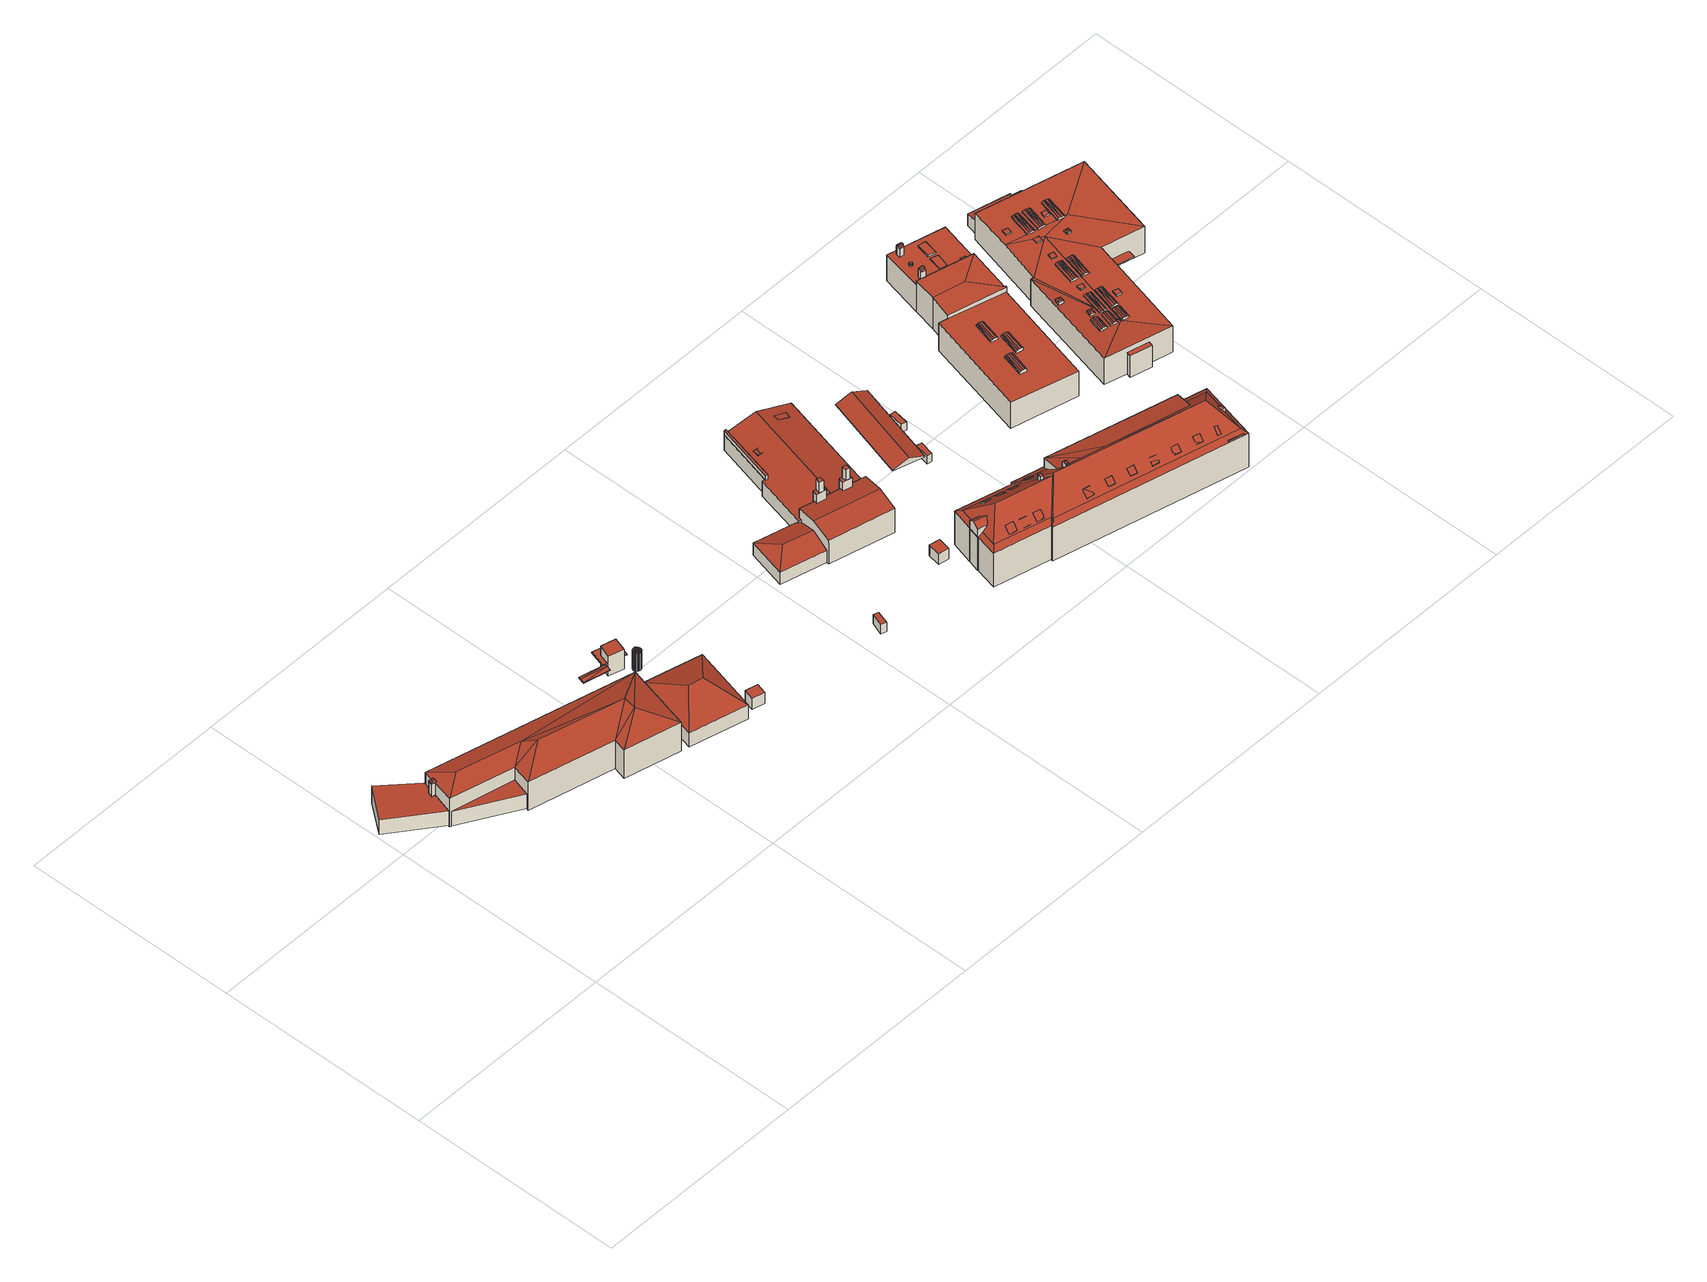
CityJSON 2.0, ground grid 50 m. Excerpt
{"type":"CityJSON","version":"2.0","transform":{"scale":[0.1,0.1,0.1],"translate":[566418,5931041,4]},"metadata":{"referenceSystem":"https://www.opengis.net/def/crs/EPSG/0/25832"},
"CityObjects":{
"building1":{"type":"Building","attributes":{"Grundfläche 2D":"93.808569","Grundhöhe NN":"5.459"},"geometry":[{"type":"Solid","lod":"3","boundaries":[[[[0,1,2,3,4,5,6,7]],[[8,9,10,11]],[[2,1,12,13]],[[3,2,13,14]],[[4,3,14,15]],[[5,4,15,16]],[[6,5,16,17]],[[10,18,19,7,6,17,20,11]],[[0,7,19,21]],[[1,0,21,12]],[[8,11,20,22]],[[9,8,22,23]],[[10,9,23,18]],[[12,21,19,18,23,22,20,17,16,15,14,13]]]],"semantics":{"surfaces":[{"type":"RoofSurface"},{"type":"WallSurface"},{"type":"GroundSurface"}],"values":[[0,0,1,1,1,1,1,1,1,1,1,1,1,2]]}}]},
"building2":{"type":"Building","attributes":{"Grundfläche 2D":"627.228158","Grundhöhe NN":"5.419"},"children":["building2-1","building2-2"],"geometry":[{"type":"Solid","lod":"3","boundaries":[[[[24,25,26,27]],[[24,27,28,29,30]],[[31,32,29,28]],[[33,34,31]],[[31,34,32]],[[33,35,36,34]],[[37,38,35]],[[35,38,36]],[[39,38,37]],[[40,38,39]],[[30,29,32,40]],[[32,36,40]],[[36,38,40]],[[34,36,32]],[[41,42,43]],[[43,42,44,45]],[[25,24,46,47]],[[26,25,47,48]],[[27,26,48,49]],[[28,27,49,50]],[[41,31,28,50,44,42]],[[51,33,31,41,43,45]],[[35,33,51,52]],[[37,35,52,53]],[[39,37,53,54]],[[40,39,54,55]],[[30,40,55,56]],[[24,30,56,46]],[[50,49,48,47,46,56,55,54,53,52,51,45,44]]]],"semantics":{"surfaces":[{"type":"RoofSurface"},{"type":"WallSurface"},{"type":"GroundSurface"}],"values":[[0,0,0,0,0,0,0,0,0,0,0,0,0,0,0,1,1,1,1,1,1,1,1,1,1,1,1,1,2]]}}]},
"building2-1":{"type":"BuildingInstallation","parents":["building2"],"geometry":[{"type":"MultiSurface","lod":"3","boundaries":[[[57,58,59,60]]],"semantics":{"surfaces":[{"type":"RoofSurface"}],"values":[0]}}]},
"building2-2":{"type":"BuildingInstallation","parents":["building2"],"geometry":[{"type":"MultiSurface","lod":"3","boundaries":[[[58,61,62,59]],[[63,61,58,57]],[[64,60,59,62]],[[63,57,60,64,65]],[[25,26,64,62]],[[61,24,25,62]],[[26,27,63,65,64]]],"semantics":{"surfaces":[{"type":"RoofSurface"},{"type":"WallSurface"}],"values":[0,0,0,0,1,1,1]}}]},
"building3":{"type":"Building","attributes":{"Grundfläche 2D":"10.564899","Grundhöhe NN":"7.906"},"geometry":[{"type":"Solid","lod":"3","boundaries":[[[[66,67,68]],[[69,67,66]],[[69,66,70]],[[69,70,71]],[[68,67,72,73]],[[70,66,68,73,74]],[[71,70,74,75]],[[72,67,69,71,75]],[[73,72,75,74]]]],"semantics":{"surfaces":[{"type":"RoofSurface"},{"type":"WallSurface"},{"type":"GroundSurface"}],"values":[[0,0,0,0,1,1,1,1,2]]}}]},
"building4":{"type":"Building","attributes":{"Grundfläche 2D":"215.372022","Grundhöhe NN":"5.421"},"geometry":[{"type":"Solid","lod":"3","boundaries":[[[[76,77,78,79]],[[77,80,78]],[[76,79,81]],[[77,76,81,80]],[[82,83,79,78]],[[83,84,81,79]],[[84,85,80,81]],[[85,82,78,80]],[[85,84,83,82]]]],"semantics":{"surfaces":[{"type":"RoofSurface"},{"type":"WallSurface"},{"type":"GroundSurface"}],"values":[[0,0,0,0,1,1,1,1,2]]}}]},
"building5":{"type":"Building","attributes":{"Grundfläche 2D":"9.883045","Grundhöhe NN":"4.284"},"children":["building5-1"],"geometry":[{"type":"Solid","lod":"3","boundaries":[[[[86,87,88,89]],[[90,87,86,91,92,93]],[[94,88,87,90,93,92,95,96]],[[88,94,96,95,97,89]],[[86,89,97,91]],[[92,91,97,95]]]],"semantics":{"surfaces":[{"type":"RoofSurface"},{"type":"WallSurface"},{"type":"GroundSurface"}],"values":[[0,1,1,1,1,2]]}}]},
"building5-1":{"type":"BuildingInstallation","parents":["building5"],"geometry":[{"type":"MultiSurface","lod":"3","boundaries":[[[98,99,100,101,102,94,90,103]],[[104,96,94,102]],[[96,93,90,94]],[[93,105,103,90]],[[105,106,98,103]],[[106,107,99,98]],[[107,108,100,99]],[[108,109,101,100]],[[109,104,102,101]],[[96,104,109,108,107,106,105,93]]],"semantics":{"surfaces":[{"type":"RoofSurface"},{"type":"WallSurface"},{"type":"OuterCeilingSurface"}],"values":[0,1,1,1,1,1,1,1,1,2]}}]},
"building6":{"type":"Building","attributes":{"Grundfläche 2D":"2.542327","Grundhöhe NN":"4.284"},"geometry":[{"type":"Solid","lod":"3","boundaries":[[[[110,111,112]],[[112,111,113]],[[114,111,110]],[[115,111,114]],[[116,111,115]],[[117,111,116]],[[118,111,117]],[[119,111,118]],[[120,111,119]],[[121,111,120]],[[122,111,121]],[[111,122,123,124]],[[125,111,124]],[[126,111,125]],[[127,111,126]],[[128,111,127]],[[129,111,128]],[[130,111,129]],[[131,111,130]],[[132,111,131]],[[133,111,132]],[[134,111,133]],[[135,111,134]],[[136,111,135]],[[113,111,136]],[[110,112,137,138]],[[114,110,138,139]],[[115,114,139,140]],[[116,115,140,141]],[[117,116,141,142]],[[118,117,142,143]],[[119,118,143,144]],[[120,119,144,145]],[[121,120,145,146]],[[122,121,146,147]],[[124,123,122,147,148]],[[125,124,148,149]],[[126,125,149,150]],[[127,126,150,151]],[[128,127,151,152]],[[129,128,152,153]],[[130,129,153,154]],[[131,130,154,155]],[[132,131,155,156]],[[133,132,156,157]],[[134,133,157,158]],[[135,134,158,159]],[[112,113,160,137]],[[136,135,159,161]],[[113,136,161,160]],[[157,156,155,154,153,152,151,150,149,148,147,146,145,144,143,142,141,140,139,138,137,160,161,159,158]]]],"semantics":{"surfaces":[{"type":"RoofSurface"},{"type":"WallSurface"},{"type":"GroundSurface"}],"values":[[0,0,0,0,0,0,0,0,0,0,0,0,0,0,0,0,0,0,0,0,0,0,0,0,0,1,1,1,1,1,1,1,1,1,1,1,1,1,1,1,1,1,1,1,1,1,1,1,1,1,2]]}}]},
"building7":{"type":"Building","attributes":{"Grundfläche 2D":"7.303835","Grundhöhe NN":"5.456"},"geometry":[{"type":"Solid","lod":"3","boundaries":[[[[162,163,164,165]],[[166,167,165,164]],[[167,168,162,165]],[[168,169,163,162]],[[169,166,164,163]],[[169,168,167,166]]]],"semantics":{"surfaces":[{"type":"RoofSurface"},{"type":"WallSurface"},{"type":"GroundSurface"}],"values":[[0,1,1,1,1,2]]}}]},
"building8":{"type":"Building","attributes":{"Grundfläche 2D":"3.790320","Grundhöhe NN":"5.704"},"geometry":[{"type":"Solid","lod":"3","boundaries":[[[[170,171,172,173]],[[174,175,173,172]],[[175,176,170,173]],[[176,177,171,170]],[[177,174,172,171]],[[177,176,175,174]]]],"semantics":{"surfaces":[{"type":"RoofSurface"},{"type":"WallSurface"},{"type":"GroundSurface"}],"values":[[0,1,1,1,1,2]]}}]},
"building9":{"type":"Building","attributes":{"Grundfläche 2D":"7.177316","Grundhöhe NN":"5.594"},"geometry":[{"type":"Solid","lod":"3","boundaries":[[[[178,179,180,181]],[[182,183,181,180]],[[183,184,178,181]],[[184,185,179,178]],[[185,182,180,179]],[[185,184,183,182]]]],"semantics":{"surfaces":[{"type":"RoofSurface"},{"type":"WallSurface"},{"type":"GroundSurface"}],"values":[[0,1,1,1,1,2]]}}]},
"building10":{"type":"Building","attributes":{"Grundfläche 2D":"671.813942","Grundhöhe NN":"5.313"},"children":["building10-1","building10-2","building10-3","building10-4","building10-5","building10-6","building10-7"],"geometry":[{"type":"Solid","lod":"3","boundaries":[[[[186,187,188,189]],[[190,191,192,193,194,186,189,195,196,197,198,199]],[[200,201,202,203,204,205,206,207,208,209]],[[210,211,212,213,214,215,216,217,218,219,204,203,220,221,222]],[[223,224,225,226,227]],[[228,229,230,224,223,231]],[[224,230,225]],[[190,219,218,191]],[[191,218,217,192]],[[192,217,216,193]],[[193,216,215,194]],[[231,223,227,226,232,233,187,186,194,215,214]],[[188,187,233,234]],[[209,195,189,188,234,235,200]],[[195,209,208,196]],[[196,208,207,197]],[[197,207,206,198]],[[198,206,205,199]],[[219,190,199,205,204]],[[211,210,236,237]],[[228,213,212,211,237,238,229]],[[213,228,231,214]],[[201,200,235,239]],[[202,201,239,240]],[[220,203,202,240,241]],[[221,220,241,242]],[[222,221,242,243]],[[210,222,243,236]],[[230,229,238,244]],[[225,230,244,245]],[[226,225,245,232]],[[243,242,241,240,239,235,234,233,232,245,244,238,237,236]]]],"semantics":{"surfaces":[{"type":"RoofSurface"},{"type":"WallSurface"},{"type":"GroundSurface"}],"values":[[0,0,0,0,0,0,0,1,1,1,1,1,1,1,1,1,1,1,1,1,1,1,1,1,1,1,1,1,1,1,1,2]]}}]},
"building10-1":{"type":"BuildingInstallation","parents":["building10"],"geometry":[{"type":"MultiSurface","lod":"3","boundaries":[[[246,247,248,249,250],[251,252,253,254]],[[193,255,248,247,192]],[[249,248,255,256]],[[256,190,191,246,250,249]],[[191,192,247,246]]],"semantics":{"surfaces":[{"type":"RoofSurface"},{"type":"WallSurface"}],"values":[0,1,1,1,1]}}]},
"building10-2":{"type":"BuildingInstallation","parents":["building10"],"geometry":[{"type":"MultiSurface","lod":"3","boundaries":[[[257,258,259,260],[261,262,263,264]],[[198,199,265,258,257]],[[259,258,265,266]],[[266,196,197,260,259]],[[197,198,257,260]]],"semantics":{"surfaces":[{"type":"RoofSurface"},{"type":"WallSurface"}],"values":[0,1,1,1,1]}}]},
"building10-3":{"type":"BuildingInstallation","parents":["building10"],"geometry":[{"type":"MultiSurface","lod":"3","boundaries":[[[267,268,269,270]],[[270,269,261,264]],[[267,270,264,263]],[[268,267,263,262]],[[269,268,262,261]]],"semantics":{"surfaces":[{"type":"RoofSurface"},{"type":"WallSurface"}],"values":[0,1,1,1,1]}}]},
"building10-4":{"type":"BuildingInstallation","parents":["building10"],"geometry":[{"type":"MultiSurface","lod":"3","boundaries":[[[271,272,273,274]],[[274,273,251,254]],[[271,274,254,253]],[[272,271,253,252]],[[273,272,252,251]]],"semantics":{"surfaces":[{"type":"RoofSurface"},{"type":"WallSurface"}],"values":[0,1,1,1,1]}}]},
"building10-5":{"type":"BuildingInstallation","parents":["building10"],"geometry":[{"type":"MultiSurface","lod":"3","boundaries":[[[275,276,277,278]],[[278,277,279]],[[275,278,279,280]],[[275,280,276]]],"semantics":{"surfaces":[{"type":"RoofSurface"},{"type":"WallSurface"}],"values":[0,1,1,1]}}]},
"building10-6":{"type":"BuildingInstallation","parents":["building10"],"geometry":[{"type":"MultiSurface","lod":"3","boundaries":[[[281,282,283,284,285]],[[210,286,284,283,282,222]],[[285,284,286,287]],[[281,285,287,221]],[[221,222,282,281]]],"semantics":{"surfaces":[{"type":"RoofSurface"},{"type":"WallSurface"}],"values":[0,1,1,1,1]}}]},
"building10-7":{"type":"BuildingInstallation","parents":["building10"],"geometry":[{"type":"MultiSurface","lod":"3","boundaries":[[[288,289,290,291]],[[288,291,292]],[[293,290,289]],[[292,293,289,288]]],"semantics":{"surfaces":[{"type":"RoofSurface"},{"type":"WallSurface"}],"values":[0,1,1,1]}}]},
"building11":{"type":"Building","attributes":{"Grundfläche 2D":"146.792287","Grundhöhe NN":"9.706"},"geometry":[{"type":"Solid","lod":"3","boundaries":[[[[294,295,296,297]],[[295,298,299,296]],[[298,295,294,300,301]],[[299,298,301,302]],[[297,296,299,302,303]],[[294,297,303,300]],[[302,301,300,303]]]],"semantics":{"surfaces":[{"type":"RoofSurface"},{"type":"WallSurface"},{"type":"GroundSurface"}],"values":[[0,0,1,1,1,1,2]]}}]},
"building12":{"type":"Building","attributes":{"Grundfläche 2D":"4.175901","Grundhöhe NN":"5.250"},"geometry":[{"type":"Solid","lod":"3","boundaries":[[[[304,305,306,307]],[[308,309,307,306]],[[309,310,304,307]],[[310,311,305,304]],[[311,308,306,305]],[[311,310,309,308]]]],"semantics":{"surfaces":[{"type":"RoofSurface"},{"type":"WallSurface"},{"type":"GroundSurface"}],"values":[[0,1,1,1,1,2]]}}]},
"building13":{"type":"Building","attributes":{"Grundfläche 2D":"827.742220","Grundhöhe NN":"4.719"},"children":["building13-1","building13-2","building13-3","building13-4","building13-5","building13-6","building13-7","building13-8","building13-9","building13-10","building13-11","building13-12","building13-13","building13-14","building13-15","building13-16","building13-17","building13-18","building13-19"],"geometry":[{"type":"MultiSurface","lod":"3","boundaries":[[[312,313,314,315,316,317,318]],[[319,320,315,321]],[[315,314,321]],[[322,323,324,325]],[[326,327,322,325,328,329,330,331]],[[332,333,329,328]],[[334,335,332]],[[335,333,332]],[[334,336,337,338,339,335]],[[338,340,341,342,339]],[[343,344,345,346,347,342,341,348,349,350]],[[351,349,348]],[[351,327,326,352]],[[351,352,349]],[[353,335,339,354]],[[355,319,321,354,342,347]],[[353,354,321,314]],[[343,350,349,353,314,313,318,317,316,344]],[[356,357,329,333]],[[326,357,356,352]],[[342,354,339]],[[349,356,353]],[[352,356,349]],[[353,356,333,335]],[[329,357,326,331,330]],[[316,315,345,344]],[[347,346,320,319,355]],[[315,320,346,345]],[[323,322,358,359]],[[324,323,359,360]],[[325,324,360,361]],[[328,325,361,362]],[[332,328,362,363]],[[334,332,363,364]],[[338,337,336,334,364,365]],[[366,341,340,338,365,367]],[[348,341,366,368]],[[351,348,368,369]],[[327,351,369,370]],[[322,327,370,358]],[[362,361,360,359,358,370,369,368,366,367,365,364,363]]],"semantics":{"surfaces":[{"type":"RoofSurface"},{"type":"WallSurface"},{"type":"GroundSurface"}],"values":[0,0,0,0,0,0,0,0,0,0,0,0,0,0,0,0,0,0,0,0,0,0,0,0,0,1,1,1,1,1,1,1,1,1,1,1,1,1,1,1,2]}}]},
"building13-1":{"type":"BuildingInstallation","parents":["building13"],"geometry":[{"type":"MultiSurface","lod":"3","boundaries":[[[371,372,373,374]],[[375,371,374,376]],[[377,378,375,376]],[[379,350,377,376,374,373]],[[378,343,380,372,371,375]],[[380,379,373,372]]],"semantics":{"surfaces":[{"type":"RoofSurface"},{"type":"WallSurface"}],"values":[0,0,1,1,1,1]}}]},
"building13-2":{"type":"BuildingInstallation","parents":["building13"],"geometry":[{"type":"MultiSurface","lod":"3","boundaries":[[[381,382,383,384]],[[384,383,385,386]],[[381,384,386,387]],[[382,381,387,388]],[[383,382,388,385]]],"semantics":{"surfaces":[{"type":"RoofSurface"},{"type":"WallSurface"}],"values":[0,1,1,1,1]}}]},
"building13-3":{"type":"BuildingInstallation","parents":["building13"],"geometry":[{"type":"MultiSurface","lod":"3","boundaries":[[[389,390,391,392]],[[392,391,393,394]],[[389,392,394,395]],[[390,389,395,396]],[[391,390,396,393]]],"semantics":{"surfaces":[{"type":"RoofSurface"},{"type":"WallSurface"}],"values":[0,1,1,1,1]}}]},
"building13-4":{"type":"BuildingInstallation","parents":["building13"],"geometry":[{"type":"MultiSurface","lod":"3","boundaries":[[[397,398,399,400]],[[400,399,401,402]],[[397,400,402,403]],[[398,397,403,404]],[[399,398,404,401]]],"semantics":{"surfaces":[{"type":"RoofSurface"},{"type":"WallSurface"}],"values":[0,1,1,1,1]}}]},
"building13-5":{"type":"BuildingInstallation","parents":["building13"],"geometry":[{"type":"MultiSurface","lod":"3","boundaries":[[[405,406,407]],[[408,406,405]],[[409,408,405,410]],[[411,409,410,412]],[[411,412,413]],[[411,413,414]],[[415,416,407,406]],[[410,405,407,416,417,418,313,312,413,412]],[[414,413,312,318]],[[409,411,414,318,415,406,408]]],"semantics":{"surfaces":[{"type":"RoofSurface"},{"type":"WallSurface"}],"values":[0,0,0,0,0,0,1,1,1,1]}}]},
"building13-6":{"type":"BuildingInstallation","parents":["building13"],"geometry":[{"type":"MultiSurface","lod":"3","boundaries":[[[419,420,421,422]],[[422,421,423,424]],[[419,422,424,425]],[[420,419,425,426]],[[421,420,426,423]]],"semantics":{"surfaces":[{"type":"RoofSurface"},{"type":"WallSurface"}],"values":[0,1,1,1,1]}}]},
"building13-7":{"type":"BuildingInstallation","parents":["building13"],"geometry":[{"type":"MultiSurface","lod":"3","boundaries":[[[427,428,429,430]],[[431,432,430,429]],[[427,430,432,433]],[[428,427,433,434]],[[434,431,429,428]]],"semantics":{"surfaces":[{"type":"RoofSurface"},{"type":"WallSurface"}],"values":[0,1,1,1,1]}}]},
"building13-8":{"type":"BuildingInstallation","parents":["building13"],"geometry":[{"type":"MultiSurface","lod":"3","boundaries":[[[435,436,437,438]],[[438,437,439,440]],[[435,438,440,441]],[[436,435,441,442]],[[437,436,442,439]]],"semantics":{"surfaces":[{"type":"RoofSurface"},{"type":"WallSurface"}],"values":[0,1,1,1,1]}}]},
"building13-9":{"type":"BuildingInstallation","parents":["building13"],"geometry":[{"type":"MultiSurface","lod":"3","boundaries":[[[443,444,445,446]],[[336,337,446,445]],[[337,447,443,446]],[[444,443,447,448]],[[448,336,445,444]]],"semantics":{"surfaces":[{"type":"RoofSurface"},{"type":"WallSurface"}],"values":[0,1,1,1,1]}}]},
"building13-10":{"type":"BuildingInstallation","parents":["building13"],"geometry":[{"type":"MultiSurface","lod":"3","boundaries":[[[449,450,451,452]],[[452,451,453,454]],[[449,452,454,455]],[[450,449,455,456]],[[451,450,456,453]]],"semantics":{"surfaces":[{"type":"RoofSurface"},{"type":"WallSurface"}],"values":[0,1,1,1,1]}}]},
"building13-11":{"type":"BuildingInstallation","parents":["building13"],"geometry":[{"type":"MultiSurface","lod":"3","boundaries":[[[457,458,459,460]],[[461,462,457,460]],[[458,457,462,463]],[[463,464,459,458]],[[465,461,460,459,464]]],"semantics":{"surfaces":[{"type":"RoofSurface"},{"type":"WallSurface"}],"values":[0,1,1,1,1]}}]},
"building13-12":{"type":"BuildingInstallation","parents":["building13"],"geometry":[{"type":"MultiSurface","lod":"3","boundaries":[[[466,467,468,469]],[[469,468,470,471]],[[466,469,471,472]],[[467,466,472,473]],[[468,467,473,470]]],"semantics":{"surfaces":[{"type":"RoofSurface"},{"type":"WallSurface"}],"values":[0,1,1,1,1]}}]},
"building13-13":{"type":"BuildingInstallation","parents":["building13"],"geometry":[{"type":"MultiSurface","lod":"3","boundaries":[[[474,475,476,477]],[[478,479,475,474]],[[476,475,479,480]],[[477,476,480,481]],[[481,478,474,477]]],"semantics":{"surfaces":[{"type":"RoofSurface"},{"type":"WallSurface"}],"values":[0,1,1,1,1]}}]},
"building13-14":{"type":"BuildingInstallation","parents":["building13"],"geometry":[{"type":"MultiSurface","lod":"3","boundaries":[[[482,483,484,485]],[[485,484,486,487]],[[482,485,487,488]],[[483,482,488,489]],[[484,483,489,486]]],"semantics":{"surfaces":[{"type":"RoofSurface"},{"type":"WallSurface"}],"values":[0,1,1,1,1]}}]},
"building13-15":{"type":"BuildingInstallation","parents":["building13"],"geometry":[{"type":"MultiSurface","lod":"3","boundaries":[[[490,491,492,493]],[[493,492,494,495]],[[490,493,495,496]],[[491,490,496,497]],[[492,491,497,494]]],"semantics":{"surfaces":[{"type":"RoofSurface"},{"type":"WallSurface"}],"values":[0,1,1,1,1]}}]},
"building13-16":{"type":"BuildingInstallation","parents":["building13"],"geometry":[{"type":"MultiSurface","lod":"3","boundaries":[[[498,499,500]],[[499,501,502,503,500]],[[501,499,498,504,505]],[[498,500,506,507]],[[498,507,504]],[[503,506,500]]],"semantics":{"surfaces":[{"type":"RoofSurface"},{"type":"WallSurface"}],"values":[0,0,0,1,1,1]}}]},
"building13-17":{"type":"BuildingInstallation","parents":["building13"],"geometry":[{"type":"MultiSurface","lod":"3","boundaries":[[[508,509,510,511]],[[511,510,512,513]],[[508,511,513,514]],[[509,508,514,515]],[[510,509,515,512]]],"semantics":{"surfaces":[{"type":"RoofSurface"},{"type":"WallSurface"}],"values":[0,1,1,1,1]}}]},
"building13-18":{"type":"BuildingInstallation","parents":["building13"],"geometry":[{"type":"MultiSurface","lod":"3","boundaries":[[[516,517,518,519]],[[519,518,520,521]],[[516,519,521,522]],[[517,516,522,523]],[[518,517,523,520]]],"semantics":{"surfaces":[{"type":"RoofSurface"},{"type":"WallSurface"}],"values":[0,1,1,1,1]}}]},
"building13-19":{"type":"BuildingInstallation","parents":["building13"],"geometry":[{"type":"MultiSurface","lod":"3","boundaries":[[[524,525,526,527,528,529,530]],[[531,532,533,534,525,524,535]],[[323,324,535,524,530]],[[324,325,330,533,532,531,535]],[[323,530,529,528,527,331,322]]],"semantics":{"surfaces":[{"type":"RoofSurface"},{"type":"WallSurface"}],"values":[0,0,1,1,1]}}]},
"building14":{"type":"Building","attributes":{"Grundfläche 2D":"4.270876","Grundhöhe NN":"5.311"},"geometry":[{"type":"Solid","lod":"3","boundaries":[[[[536,537,538,539]],[[540,541,539,538]],[[541,542,536,539]],[[542,543,537,536]],[[543,540,538,537]],[[543,542,541,540]]]],"semantics":{"surfaces":[{"type":"RoofSurface"},{"type":"WallSurface"},{"type":"GroundSurface"}],"values":[[0,1,1,1,1,2]]}}]},
"building15":{"type":"Building","attributes":{"Grundfläche 2D":"666.692538","Grundhöhe NN":"5.249"},"children":["building15-1","building15-2","building15-3","building15-4","building15-5","building15-6","building15-7","building15-8","building15-9"],"geometry":[{"type":"Solid","lod":"3","boundaries":[[[[544,545,546,547,548,549]],[[550,549,548]],[[551,552,553,554,555]],[[556,557,558,559]],[[558,557,560,561,562]],[[563,564,562]],[[564,558,562]],[[559,558,564]],[[550,548,547,565,566]],[[549,550,566,567]],[[544,549,567,568]],[[556,544,568,569,557]],[[557,569,570,555,560]],[[571,562,561,560,555,554,572]],[[563,562,571,573]],[[564,563,573,574]],[[564,574,565,547,559]],[[545,544,556,559,547,546]],[[553,552,575,576]],[[554,553,576,572]],[[555,570,577,551]],[[552,551,577,575]],[[569,568,567,566,565,574,573,571,572,576,575,577,570]]]],"semantics":{"surfaces":[{"type":"RoofSurface"},{"type":"WallSurface"},{"type":"GroundSurface"}],"values":[[0,0,0,0,0,0,0,0,1,1,1,1,1,1,1,1,1,1,1,1,1,1,2]]}}]},
"building15-1":{"type":"BuildingInstallation","parents":["building15"],"geometry":[{"type":"MultiSurface","lod":"3","boundaries":[[[578,579,580,581,582,583,584,585,586,587,588,589,590,591,592,593,594,595,596,597,598,599]],[[587,586,600,601]],[[584,583,602,603]],[[585,584,603,604]],[[586,585,604,600]],[[588,587,601,605]],[[589,588,605,606]],[[590,589,606,607]],[[591,590,607,608]],[[592,591,608,609]],[[593,592,609,610]],[[594,593,610,611]],[[595,594,611,612]],[[596,595,612,613]],[[597,596,613,614]],[[598,597,614,615]],[[599,598,615,616]],[[578,599,616,617]],[[579,578,617,618]],[[580,579,618,619]],[[581,580,619,620]],[[582,581,620,621]],[[583,582,621,602]]],"semantics":{"surfaces":[{"type":"RoofSurface"},{"type":"WallSurface"}],"values":[0,1,1,1,1,1,1,1,1,1,1,1,1,1,1,1,1,1,1,1,1,1,1]}}]},
"building15-2":{"type":"BuildingInstallation","parents":["building15"],"geometry":[{"type":"MultiSurface","lod":"3","boundaries":[[[622,623,624,625]],[[625,624,545,546]],[[622,625,546,626]],[[623,622,626,627]],[[624,623,627,545]]],"semantics":{"surfaces":[{"type":"RoofSurface"},{"type":"WallSurface"}],"values":[0,1,1,1,1]}}]},
"building15-3":{"type":"BuildingInstallation","parents":["building15"],"geometry":[{"type":"MultiSurface","lod":"3","boundaries":[[[628,629,630,631]],[[632,633,631,630]],[[628,631,633,634]],[[629,628,634,635]],[[635,632,630,629]]],"semantics":{"surfaces":[{"type":"RoofSurface"},{"type":"WallSurface"}],"values":[0,1,1,1,1]}}]},
"building15-4":{"type":"BuildingInstallation","parents":["building15"],"geometry":[{"type":"MultiSurface","lod":"3","boundaries":[[[636,637,638,639]],[[639,638,640,641]],[[636,639,641,642]],[[637,636,642,643]],[[638,637,643,640]]],"semantics":{"surfaces":[{"type":"RoofSurface"},{"type":"WallSurface"}],"values":[0,1,1,1,1]}}]},
"building15-5":{"type":"BuildingInstallation","parents":["building15"],"geometry":[{"type":"MultiSurface","lod":"3","boundaries":[[[644,645,646]],[[647,645,644]],[[648,647,644,649]],[[650,648,649,651]],[[650,651,652]],[[650,652,653]],[[654,655,646,645]],[[655,656,657,658,652,651,649,644,646]],[[658,659,653,652]],[[653,659,660,654,645,647,648,650]]],"semantics":{"surfaces":[{"type":"RoofSurface"},{"type":"WallSurface"}],"values":[0,0,0,0,0,0,1,1,1,1]}}]},
"building15-6":{"type":"BuildingInstallation","parents":["building15"],"geometry":[{"type":"MultiSurface","lod":"3","boundaries":[[[661,662,663]],[[664,662,661]],[[665,664,661,666]],[[667,665,666,668]],[[667,668,669]],[[667,669,670]],[[671,672,663,662]],[[666,661,663,672,673,669,668]],[[670,669,673,674]],[[674,675,676,677,671,662,664,665,667,670]]],"semantics":{"surfaces":[{"type":"RoofSurface"},{"type":"WallSurface"}],"values":[0,0,0,0,0,0,1,1,1,1]}}]},
"building15-7":{"type":"BuildingInstallation","parents":["building15"],"geometry":[{"type":"MultiSurface","lod":"3","boundaries":[[[678,679,680]],[[681,679,678]],[[682,678,680,683]],[[684,682,683,685]],[[686,684,685,687]],[[683,680,679,688,689,687,685]],[[689,690,686,687]],[[684,686,690,691,692,681,678,682]],[[692,688,679,681]]],"semantics":{"surfaces":[{"type":"RoofSurface"},{"type":"WallSurface"}],"values":[0,0,0,0,0,1,1,1,1]}}]},
"building15-8":{"type":"BuildingInstallation","parents":["building15"],"geometry":[{"type":"MultiSurface","lod":"3","boundaries":[[[693,694,695]],[[696,694,693]],[[697,693,695,698]],[[699,697,698,700]],[[701,699,700,702]],[[694,703,704,705,706,702,700,698,695]],[[701,702,706,707]],[[699,701,707,708,709,696,693,697]],[[694,696,709,703]]],"semantics":{"surfaces":[{"type":"RoofSurface"},{"type":"WallSurface"}],"values":[0,0,0,0,0,1,1,1,1]}}]},
"building15-9":{"type":"BuildingInstallation","parents":["building15"],"geometry":[{"type":"MultiSurface","lod":"3","boundaries":[[[710,711,712]],[[713,711,710]],[[714,710,712,715]],[[716,714,715,717]],[[718,716,717,719]],[[711,720,721,722,723,719,717,715,712]],[[718,719,723,724]],[[716,718,724,725,726,713,710,714]],[[711,713,726,720]]],"semantics":{"surfaces":[{"type":"RoofSurface"},{"type":"WallSurface"}],"values":[0,0,0,0,0,1,1,1,1]}}]},
"building16":{"type":"Building","attributes":{"Grundfläche 2D":"980.137417","Grundhöhe NN":"5.101"},"children":["building16-1","building16-2","building16-3","building16-4","building16-5","building16-6","building16-7","building16-8","building16-9","building16-10","building16-11","building16-12","building16-13","building16-14","building16-15","building16-16","building16-17","building16-18","building16-19","building16-20"],"geometry":[{"type":"Solid","lod":"3","boundaries":[[[[727,728,729,730,731,732,733,734,735,736]],[[737,735,738,739,740]],[[732,731,730,729,728,727,736,735,737,740,739,741,742]],[[743,744,738,745,746,747,748,749,750,751,752]],[[744,743,752,751,750,739,738]],[[749,748,747,746,745,753,750]],[[750,753,754,755]],[[755,754,756,739,750]],[[741,739,756,757,732,742]],[[733,732,757]],[[758,759,760,761]],[[762,763,764,765]],[[766,767,768,769,770]],[[771,772,773,774]],[[738,735,734,775,776]],[[745,738,776,777]],[[753,745,777,778]],[[772,779,780,754,753,778,781,773]],[[782,756,754,780,783,784]],[[756,782,784,783,785,757]],[[733,757,785,786]],[[761,760,787,788,766,770,789,775,734,733,786,790]],[[758,761,790,791]],[[759,758,791,792]],[[760,759,792,787]],[[762,765,793,794]],[[763,762,794,795]],[[764,763,795,796]],[[764,796,797,768,767,766,788,793,765]],[[769,768,797,798]],[[770,769,798,789]],[[774,773,781,799]],[[771,774,799,800]],[[772,771,800,779]],[[787,792,791,790,786,785,783,780,779,800,799,781,778,777,776,775,789,798,797,796,795,794,793,788]]]],"semantics":{"surfaces":[{"type":"RoofSurface"},{"type":"WallSurface"},{"type":"GroundSurface"}],"values":[[0,0,0,0,0,0,0,0,0,0,0,0,0,0,1,1,1,1,1,1,1,1,1,1,1,1,1,1,1,1,1,1,1,1,2]]}}]},
"building16-1":{"type":"BuildingInstallation","parents":["building16"],"geometry":[{"type":"MultiSurface","lod":"3","boundaries":[[[801,802,803,804]],[[802,805,806,803]],[[805,807,808,809,810,806]],[[807,811,812,808]],[[813,808,812]],[[814,815,816,817,811,807,805,802,801]],[[751,818,813,812,811,817,749]],[[818,819,752,748,820,821,804,803,806,810,809,808,813]],[[821,814,801,804]]],"semantics":{"surfaces":[{"type":"RoofSurface"},{"type":"WallSurface"}],"values":[0,0,0,0,0,1,1,1,1]}}]},
"building16-2":{"type":"BuildingInstallation","parents":["building16"],"geometry":[{"type":"MultiSurface","lod":"3","boundaries":[[[822,823,824,825]],[[825,824,826,827]],[[822,825,827,828]],[[823,822,828,829]],[[824,823,829,826]]],"semantics":{"surfaces":[{"type":"RoofSurface"},{"type":"WallSurface"}],"values":[0,1,1,1,1]}}]},
"building16-3":{"type":"BuildingInstallation","parents":["building16"],"geometry":[{"type":"MultiSurface","lod":"3","boundaries":[[[830,831,832,833]],[[834,835,831,830]],[[740,836,832,831,835]],[[837,833,832,836,737]],[[837,834,830,833]]],"semantics":{"surfaces":[{"type":"RoofSurface"},{"type":"WallSurface"}],"values":[0,1,1,1,1]}}]},
"building16-4":{"type":"BuildingInstallation","parents":["building16"],"geometry":[{"type":"MultiSurface","lod":"3","boundaries":[[[838,839,840,841,842]],[[843,842,844]],[[838,842,843]],[[845,844,846]],[[843,844,845]],[[847,848,845,846,849]],[[844,842,841,850,851,849,846]],[[852,848,847,849,851,729]],[[852,853,854,855,839,838,843,845,848]],[[855,728,850,841,840,839]]],"semantics":{"surfaces":[{"type":"RoofSurface"},{"type":"WallSurface"}],"values":[0,0,0,0,0,0,1,1,1,1]}}]},
"building16-5":{"type":"BuildingInstallation","parents":["building16"],"geometry":[{"type":"MultiSurface","lod":"3","boundaries":[[[856,857,858]],[[856,859,857]],[[856,858,860]],[[856,860,859]],[[858,857,861,862]],[[860,858,862,863]],[[859,860,863,864]],[[857,859,864,861]]],"semantics":{"surfaces":[{"type":"RoofSurface"},{"type":"WallSurface"}],"values":[0,0,0,0,1,1,1,1]}}]},
"building16-6":{"type":"BuildingInstallation","parents":["building16"],"geometry":[{"type":"MultiSurface","lod":"3","boundaries":[[[865,866,867,868]],[[868,867,869,870]],[[865,868,870,871]],[[866,865,871,872]],[[867,866,872,869]]],"semantics":{"surfaces":[{"type":"RoofSurface"},{"type":"WallSurface"}],"values":[0,1,1,1,1]}}]},
"building16-7":{"type":"BuildingInstallation","parents":["building16"],"geometry":[{"type":"MultiSurface","lod":"3","boundaries":[[[873,874,875,876]],[[877,873,876,878]],[[879,877,878,880]],[[879,880,881]],[[879,881,882]],[[883,884,885,886,881,880,878,876,875]],[[886,887,882,881]],[[879,882,887,888,889,874,873,877]],[[889,883,875,874]]],"semantics":{"surfaces":[{"type":"RoofSurface"},{"type":"WallSurface"}],"values":[0,0,0,0,0,1,1,1,1]}}]},
"building16-8":{"type":"BuildingInstallation","parents":["building16"],"geometry":[{"type":"MultiSurface","lod":"3","boundaries":[[[890,891,892]],[[890,893,891]],[[890,892,894]],[[890,894,893]],[[892,891,895,896]],[[894,892,896,897]],[[893,894,897,898]],[[891,893,898,895]]],"semantics":{"surfaces":[{"type":"RoofSurface"},{"type":"WallSurface"}],"values":[0,0,0,0,1,1,1,1]}}]},
"building16-9":{"type":"BuildingInstallation","parents":["building16"],"geometry":[{"type":"MultiSurface","lod":"3","boundaries":[[[899,900,901]],[[902,903,904,905,900,899]],[[906,901,907]],[[899,901,906]],[[908,907,909]],[[906,907,908]],[[910,908,909,911]],[[912,913,747,743,907,901,900,905]],[[907,743,914,911,909]],[[914,915,910,911]],[[915,916,917,918,919,902,899,906,908,910]],[[903,902,919,744,746,912,905,904]]],"semantics":{"surfaces":[{"type":"RoofSurface"},{"type":"WallSurface"}],"values":[0,0,0,0,0,0,0,1,1,1,1,1]}}]},
"building16-10":{"type":"BuildingInstallation","parents":["building16"],"geometry":[{"type":"MultiSurface","lod":"3","boundaries":[[[920,921,922,923,924]],[[925,924,926]],[[920,924,925]],[[927,926,928]],[[925,926,927]],[[929,930,927,928,931]],[[926,924,923,932,933,931,928]],[[933,727,934,930,929,931]],[[934,935,936,937,938,921,920,925,927,930]],[[923,922,921,938,736,932]]],"semantics":{"surfaces":[{"type":"RoofSurface"},{"type":"WallSurface"}],"values":[0,0,0,0,0,0,1,1,1,1]}}]},
"building16-11":{"type":"BuildingInstallation","parents":["building16"],"geometry":[{"type":"MultiSurface","lod":"3","boundaries":[[[939,940,941,942]],[[943,942,944]],[[939,942,943]],[[945,944,946]],[[943,944,945]],[[947,945,946,948]],[[944,942,941,949,950,948,946]],[[947,948,950,951]],[[951,952,953,940,939,943,945,947]],[[953,949,941,940]]],"semantics":{"surfaces":[{"type":"RoofSurface"},{"type":"WallSurface"}],"values":[0,0,0,0,0,0,1,1,1,1]}}]},
"building16-12":{"type":"BuildingInstallation","parents":["building16"],"geometry":[{"type":"MultiSurface","lod":"3","boundaries":[[[954,955,956,957]],[[957,956,958,959]],[[954,957,959,960]],[[955,954,960,961]],[[956,955,961,958]]],"semantics":{"surfaces":[{"type":"RoofSurface"},{"type":"WallSurface"}],"values":[0,1,1,1,1]}}]},
"building16-13":{"type":"BuildingInstallation","parents":["building16"],"geometry":[{"type":"MultiSurface","lod":"3","boundaries":[[[962,963,964,965]],[[966,965,967]],[[962,965,966]],[[968,967,969]],[[966,967,968]],[[970,968,969,971]],[[964,972,973,974,975,971,969,967,965]],[[975,976,970,971]],[[970,976,977,978,963,962,966,968]],[[978,972,964,963]]],"semantics":{"surfaces":[{"type":"RoofSurface"},{"type":"WallSurface"}],"values":[0,0,0,0,0,0,1,1,1,1]}}]},
"building16-14":{"type":"BuildingInstallation","parents":["building16"],"geometry":[{"type":"MultiSurface","lod":"3","boundaries":[[[979,980,981,982]],[[982,981,983,984]],[[979,982,984,985]],[[980,979,985,986]],[[981,980,986,983]]],"semantics":{"surfaces":[{"type":"RoofSurface"},{"type":"WallSurface"}],"values":[0,1,1,1,1]}}]},
"building16-15":{"type":"BuildingInstallation","parents":["building16"],"geometry":[{"type":"MultiSurface","lod":"3","boundaries":[[[987,988,989,990,991]],[[992,991,993]],[[987,991,992]],[[994,993,995]],[[992,993,994]],[[996,997,998,994,995,999,1000]],[[991,990,1001,1002,741,1003,1000,999,995,993]],[[1004,998,997,996,1000,1003,742,731]],[[992,994,998,1004,1005,988,987]],[[1005,730,1001,990,989,988]]],"semantics":{"surfaces":[{"type":"RoofSurface"},{"type":"WallSurface"}],"values":[0,0,0,0,0,0,1,1,1,1]}}]},
"building16-16":{"type":"BuildingInstallation","parents":["building16"],"geometry":[{"type":"MultiSurface","lod":"3","boundaries":[[[1006,1007,1008,1009]],[[1010,1009,1011]],[[1006,1009,1010]],[[1012,1011,1013]],[[1010,1011,1012]],[[1014,1012,1013,1015]],[[1011,1009,1008,1016,1017,1015,1013]],[[1017,1018,1014,1015]],[[1018,1019,1020,1007,1006,1010,1012,1014]],[[1020,1016,1008,1007]]],"semantics":{"surfaces":[{"type":"RoofSurface"},{"type":"WallSurface"}],"values":[0,0,0,0,0,0,1,1,1,1]}}]},
"building16-17":{"type":"BuildingInstallation","parents":["building16"],"geometry":[{"type":"MultiSurface","lod":"3","boundaries":[[[1021,1022,1023,1024]],[[1024,1023,1025,1026]],[[1021,1024,1026,1027]],[[1022,1021,1027,1028]],[[1023,1022,1028,1025]]],"semantics":{"surfaces":[{"type":"RoofSurface"},{"type":"WallSurface"}],"values":[0,1,1,1,1]}}]},
"building16-18":{"type":"BuildingInstallation","parents":["building16"],"geometry":[{"type":"MultiSurface","lod":"3","boundaries":[[[1029,1030,1031,1032]],[[1033,1030,1029,1034]],[[1035,1033,1034,1036]],[[1035,1036,1037]],[[1035,1037,1038]],[[1039,1040,1041,1037,1036,1034,1029,1032,755]],[[1041,1042,1038,1037]],[[1033,1035,1038,1042,1043,1031,1030]],[[1032,1031,1043,755]]],"semantics":{"surfaces":[{"type":"RoofSurface"},{"type":"WallSurface"}],"values":[0,0,0,0,0,1,1,1,1]}}]},
"building16-19":{"type":"BuildingInstallation","parents":["building16"],"geometry":[{"type":"MultiSurface","lod":"3","boundaries":[[[1044,1045,1046]],[[1044,1047,1045]],[[1044,1046,1048]],[[1044,1048,1047]],[[1047,1048,1049,1050]],[[1046,1045,1051,1052]],[[1048,1046,1052,1049]],[[1045,1047,1050,1051]]],"semantics":{"surfaces":[{"type":"RoofSurface"},{"type":"WallSurface"}],"values":[0,0,0,0,1,1,1,1]}}]},
"building16-20":{"type":"BuildingInstallation","parents":["building16"],"geometry":[{"type":"MultiSurface","lod":"3","boundaries":[[[1053,1054,782,1055]],[[1054,1056,784,782]],[[782,784,1057,1055]],[[1053,1055,1057,1058]],[[1054,1053,1058,1056]],[[1056,1058,1057,784]]],"semantics":{"surfaces":[{"type":"RoofSurface"},{"type":"WallSurface"},{"type":"OuterCeilingSurface"}],"values":[0,1,1,1,1,2]}}]}
},
"vertices":[
[0,562,55],[108,481,54],[119,526,58],[111,528,58],[114,539,59],[121,537,59],[127,562,61],[52,629,62],[85,609,41],[74,618,41],[70,613,41],[81,604,41],[108,481,15],[119,526,15],[111,528,15],[114,539,15],[121,537,15],[127,562,15],[70,613,15],[52,629,15],[81,604,15],[0,562,15],[85,609,15],[74,618,15],
[121,537,92],[114,539,92],[111,528,92],[119,526,92],[107,477,92],[158,509,104],[127,559,92],[252,442,92],[302,472,104],[241,397,92],[320,445,113],[435,349,92],[514,397,113],[428,319,92],[509,367,113],[555,288,92],[594,444,92],[252,442,58],[111,476,55],[242,402,55],[111,476,14],[242,402,14],[121,537,14],[114,539,14],[111,528,14],[119,526,14],[107,477,14],[241,397,14],[435,349,14],[428,319,14],[555,288,14],[594,444,14],[127,559,14],
[120,529,98],[121,534,98],[116,535,98],[114,530,98],
[124,536,93],[114,539,93],[122,525,93],[111,528,93],[119,526,93],
[603,524,44],[543,530,41],[602,516,41],[545,539,44],[606,533,41],[547,547,41],[543,530,39],[602,516,39],[606,533,39],[547,547,39],
[677,343,83],[643,350,83],[573,284,53],[704,251,53],[612,439,53],[743,406,53],[573,284,14],[704,251,14],[743,406,14],[612,439,14],
[649,523,56],[656,551,60],[623,560,60],[615,533,56],[656,551,35],[649,523,3],[656,551,3],[656,551,33],[623,560,35],[623,560,3],[623,560,33],[615,533,3],
[659,524,35],[670,563,35],[617,578,35],[606,539,35],[616,536,35],[650,527,35],[616,536,33],[650,527,33],[659,524,33],[670,563,33],[617,578,33],[606,539,33],
[662,514,52],[667,507,56],[664,515,52],[666,515,52],[660,512,52],[659,510,52],[658,508,52],[658,506,52],[658,504,52],[659,502,52],[661,500,52],[663,499,52],[665,498,52],[666,498,52],[667,497,52],[669,498,52],[671,498,52],[673,500,52],[675,501,52],[676,503,52],[676,506,52],[676,508,52],[675,510,52],[674,512,52],[672,514,52],[671,515,52],[668,515,52],[664,515,3],[662,514,3],[660,512,3],[659,510,3],[658,508,3],[658,506,3],[658,504,3],[659,502,3],[661,500,3],[663,499,3],[665,498,3],[667,497,3],[669,498,3],[671,498,3],[673,500,3],[675,501,3],[676,503,3],[676,506,3],[676,508,3],[675,510,3],[674,512,3],[672,514,3],[671,515,3],[666,515,3],[668,515,3],
[761,279,46],[733,286,46],[727,262,46],[755,255,46],[727,262,15],[755,255,15],[761,279,15],[733,286,15],
[1061,241,42],[1050,245,42],[1040,216,42],[1052,212,42],[1040,216,17],[1052,212,17],[1061,241,17],[1050,245,17],
[1281,284,45],[1257,289,45],[1251,260,45],[1275,255,45],[1251,260,16],[1275,255,16],[1281,284,16],[1257,289,16],
[1123,466,89],[1111,417,79],[1259,381,79],[1271,430,89],[1190,502,79],[1191,506,78],[1170,511,78],[1169,507,79],[1135,515,79],[1284,479,79],[1248,488,79],[1249,492,78],[1228,497,78],[1227,493,79],[1282,472,53],[1285,471,52],[1350,734,52],[1272,753,75],[1208,497,75],[1227,493,70],[1228,497,70],[1249,492,64],[1248,488,64],[1284,479,53],[1165,632,54],[1159,633,52],[1130,515,52],[1128,510,52],[1133,508,54],[1135,515,54],[1169,507,64],[1170,511,64],[1191,506,70],[1190,502,70],[1203,770,55],[1203,768,55],[1199,769,54],[1123,468,61],[1056,485,61],[1009,448,46],[1112,423,46],[1123,466,61],[1128,510,48],[1130,515,46],[1032,540,46],[1133,508,48],[1112,423,13],[1111,417,13],[1259,381,13],[1282,472,13],[1165,632,13],[1159,633,13],[1130,515,13],[1285,471,13],[1350,734,13],[1203,770,13],[1203,768,13],[1199,769,13],[1032,540,13],[1009,448,13],
[1191,506,104],[1170,511,104],[1167,499,104],[1188,494,104],[1190,502,104],[1176,509,104],[1185,506,104],[1183,496,104],[1174,499,104],[1167,499,80],[1188,494,80],
[1228,497,104],[1225,485,104],[1246,479,104],[1249,492,104],[1234,494,104],[1243,492,104],[1241,482,104],[1232,484,104],[1225,485,80],[1246,479,80],
[1241,482,133],[1243,492,133],[1234,494,133],[1232,484,133],
[1183,496,133],[1185,506,133],[1176,509,133],[1174,499,133],
[1317,718,62],[1292,724,68],[1289,710,68],[1314,704,62],[1314,704,60],[1317,718,60],
[1203,768,67],[1199,769,67],[1165,632,67],[1164,629,67],[1169,628,67],[1164,629,54],[1169,628,55],
[1201,695,61],[1198,680,61],[1210,677,63],[1214,692,63],[1201,695,60],[1198,680,60],
[1345,465,59],[1380,455,73],[1435,655,73],[1400,664,59],[1414,446,59],[1468,645,59],[1345,465,57],[1414,446,57],[1468,645,57],[1400,664,57],
[1454,490,34],[1442,493,34],[1435,459,34],[1446,457,34],[1435,459,12],[1446,457,12],[1454,490,12],[1442,493,12],
[1520,180,140],[1520,179,140],[1557,170,140],[1515,228,130],[1504,183,140],[1513,181,140],[1514,181,140],[1800,111,140],[1811,154,130],[1611,157,140],[1304,227,99],[1303,227,99],[1296,199,99],[1297,199,99],[1323,264,106],[1317,279,99],[1285,148,99],[1297,159,106],[1307,197,106],[1313,224,106],[1413,116,99],[1425,127,106],[1412,111,99],[1425,122,107],[1805,15,99],[1840,6,99],[1849,4,99],[1843,20,107],[1883,143,99],[1883,144,99],[1871,133,107],[1477,229,107],[1513,220,107],[1515,228,103],[1811,154,103],[1809,148,107],[1446,251,99],[1453,235,107],[1463,232,107],[1445,247,99],[1451,232,106],[1479,170,157],[1817,86,157],[1807,139,115],[1475,171,151],[1348,202,151],[1304,227,7],[1303,227,7],[1296,199,7],[1297,199,7],[1285,148,7],[1413,116,7],[1412,111,7],[1849,4,7],[1883,144,7],[1883,143,7],[1446,251,7],[1445,247,7],[1317,279,7],
[1477,229,108],[1478,231,107],[1464,235,106],[1463,232,108],[1475,220,116],[1461,224,115],[1461,224,114],[1475,220,115],[1464,235,105],[1478,231,106],
[1385,155,121],[1368,159,121],[1365,145,109],[1382,141,109],[1365,145,108],[1382,141,108],[1385,155,120],[1368,159,120],
[1670,81,123],[1655,85,123],[1652,72,113],[1667,69,113],[1652,72,112],[1667,69,112],[1670,81,122],[1655,85,122],
[1719,69,124],[1704,73,124],[1701,61,113],[1716,57,113],[1701,61,112],[1716,57,112],[1719,69,123],[1704,73,123],
[1518,169,156],[1512,168,152],[1518,167,152],[1512,170,156],[1513,174,157],[1519,173,157],[1514,178,156],[1520,177,156],[1520,180,152],[1514,181,152],[1512,168,151],[1518,167,151],[1518,169,149],[1519,173,145],
[1808,47,123],[1800,49,124],[1796,36,112],[1804,34,112],[1796,36,111],[1804,34,111],[1808,47,122],[1800,49,123],
[1434,218,122],[1437,230,111],[1421,235,111],[1418,222,122],[1421,235,110],[1418,222,121],[1434,218,121],[1437,230,110],
[1464,192,154],[1459,194,154],[1456,183,154],[1461,181,154],[1456,183,146],[1461,181,146],[1464,192,136],[1459,194,136],
[1841,10,102],[1806,19,102],[1805,15,102],[1840,6,102],[1841,10,101],[1806,19,101],
[1403,225,122],[1406,238,112],[1390,242,112],[1387,230,122],[1390,242,111],[1387,230,121],[1403,225,121],[1406,238,111],
[1521,104,112],[1524,118,124],[1507,122,124],[1504,107,112],[1504,107,111],[1521,104,111],[1524,118,123],[1507,122,123],[1505,115,117],
[1621,93,124],[1606,97,124],[1603,85,113],[1618,81,113],[1603,85,112],[1618,81,112],[1621,93,123],[1606,97,123],
[1396,137,109],[1413,133,109],[1416,147,121],[1399,151,121],[1396,137,108],[1413,133,108],[1416,147,120],[1399,151,120],
[1372,233,123],[1376,245,112],[1359,249,112],[1356,237,122],[1359,249,111],[1356,237,121],[1372,233,122],[1376,245,111],
[1356,163,122],[1338,167,122],[1335,153,110],[1352,149,110],[1335,153,109],[1352,149,109],[1356,163,121],[1338,167,121],
[1857,82,119],[1850,78,123],[1854,70,119],[1844,79,123],[1845,76,121],[1846,72,119],[1849,84,119],[1846,81,121],[1854,70,108],[1857,82,108],
[1572,105,124],[1557,109,124],[1554,97,113],[1569,93,113],[1554,97,112],[1569,93,112],[1572,105,123],[1557,109,123],
[1768,57,124],[1753,61,124],[1750,49,113],[1765,45,113],[1750,49,112],[1765,45,112],[1768,57,123],[1753,61,123],
[1300,214,129],[1329,207,129],[1329,209,128],[1325,221,120],[1313,224,120],[1304,227,120],[1303,227,120],[1297,199,120],[1307,197,120],[1319,194,120],[1328,205,128],[1296,199,120],
[1480,583,35],[1468,585,35],[1462,551,35],[1474,548,35],[1462,551,13],[1474,548,13],[1480,583,13],[1468,585,13],
[1719,748,86],[1824,722,86],[1833,720,86],[1847,716,86],[1871,811,83],[1741,845,83],[1871,813,83],[1672,647,87],[1612,405,84],[1764,367,80],[1823,610,83],[1693,642,87],[1719,748,96],[1707,695,97],[1780,678,97],[1847,716,96],[1693,642,96],[1823,610,96],[1824,610,96],[1825,613,96],[1822,613,96],[1847,716,12],[1871,813,12],[1741,845,12],[1719,748,12],[1707,695,12],[1693,642,12],[1824,610,12],[1823,610,12],[1825,613,12],[1822,613,12],[1612,405,12],[1764,367,12],[1672,647,12],
[1754,790,90],[1754,791,90],[1755,792,90],[1754,793,90],[1754,794,90],[1753,795,90],[1752,795,90],[1751,795,90],[1750,795,90],[1749,795,90],[1749,794,90],[1748,794,90],[1748,793,90],[1748,792,90],[1748,791,90],[1748,790,90],[1749,789,90],[1750,789,90],[1751,788,90],[1752,788,90],[1752,789,90],[1753,789,90],[1750,795,84],[1749,795,84],[1753,795,84],[1752,795,84],[1751,795,84],[1749,794,85],[1748,794,85],[1748,793,85],[1748,792,85],[1748,791,85],[1748,790,85],[1749,789,85],[1750,789,85],[1751,788,85],[1752,788,85],[1752,789,85],[1753,789,85],[1754,790,85],[1754,791,85],[1755,792,85],[1754,793,85],[1754,794,84],
[1836,729,89],[1826,732,89],[1824,722,89],[1833,720,89],[1836,729,86],[1826,732,86],
[1803,769,89],[1786,773,89],[1779,741,89],[1795,737,89],[1779,741,86],[1795,737,86],[1803,769,85],[1786,773,85],
[1813,810,89],[1796,814,89],[1789,782,89],[1806,778,89],[1789,782,85],[1806,778,85],[1813,810,84],[1796,814,84],
[1736,758,112],[1747,758,107],[1737,760,107],[1746,756,112],[1746,753,113],[1735,755,113],[1745,750,112],[1735,753,112],[1734,750,107],[1744,747,107],[1747,758,86],[1737,760,86],[1736,758,86],[1735,755,86],[1734,750,86],[1744,747,86],[1746,753,86],
[1754,830,112],[1765,830,107],[1754,832,107],[1764,828,112],[1763,825,113],[1753,827,113],[1763,822,112],[1752,825,112],[1752,822,107],[1762,820,107],[1765,830,83],[1754,832,83],[1752,822,84],[1762,820,84],[1763,822,84],[1763,825,84],[1764,828,83],
[1695,492,91],[1679,443,89],[1683,442,91],[1692,493,89],[1699,491,91],[1687,441,91],[1704,490,91],[1692,440,91],[1708,489,89],[1695,439,89],[1679,443,83],[1695,439,83],[1708,489,84],[1695,492,84],[1692,493,84],
[1719,589,91],[1703,540,89],[1707,539,91],[1716,590,89],[1723,588,91],[1711,538,91],[1728,587,91],[1716,537,91],[1732,586,89],[1719,536,89],[1703,540,85],[1711,538,84],[1716,537,84],[1719,536,84],[1732,586,85],[1719,589,85],[1716,590,85],
[1731,535,91],[1716,486,89],[1719,485,91],[1728,536,89],[1736,534,91],[1723,484,91],[1740,533,91],[1728,482,91],[1744,532,89],[1732,482,89],[1716,486,83],[1723,484,83],[1728,482,83],[1732,482,83],[1744,532,84],[1731,535,84],[1728,536,84],
[1977,679,86],[1985,677,86],[2001,673,86],[2027,667,86],[2044,663,86],[2052,662,86],[2179,735,83],[1936,795,83],[1911,694,86],[1960,683,86],[1964,662,86],[1887,597,83],[1979,654,86],[1970,659,86],[2042,661,86],[2043,661,86],[1908,436,86],[1905,459,86],[1880,599,83],[1904,454,86],[1907,436,86],[1908,430,86],[1911,412,86],[1913,396,86],[1911,414,86],[1909,429,86],[1820,353,83],[1973,315,83],[1915,394,86],[2033,557,83],[2130,533,83],[2149,763,38],[2085,779,38],[2080,760,38],[2145,744,38],[2064,770,41],[2071,799,41],[2048,804,41],[2041,776,41],[2039,770,49],[2048,804,43],[2049,807,43],[1954,831,43],[1945,793,49],[1917,317,70],[1920,328,70],[1871,340,70],[1868,329,70],[1936,795,11],[1887,597,11],[1880,599,11],[1820,353,11],[1920,328,11],[1973,315,11],[1871,340,11],[2033,557,38],[2033,557,11],[2033,557,36],[2130,533,11],[2179,735,11],[2080,760,11],[2039,770,11],[1945,793,11],[2145,744,11],[2149,763,11],[2085,779,11],[2041,776,11],[2064,770,11],[2071,799,11],[2048,804,11],[2049,807,11],[1954,831,11],[1868,329,11],[1917,317,11],
[1890,400,89],[1894,399,91],[1902,431,91],[1899,432,89],[1897,398,92],[1906,430,92],[1902,397,91],[1911,429,91],[1909,429,91],[1908,430,91],[1906,395,89],[1911,412,89],[1915,428,89],[1890,400,86],[1894,399,86],[1902,397,86],[1906,395,86],[1915,428,86],[1911,429,86],[1906,430,86],[1899,432,86],
[1946,719,89],[1934,722,89],[1931,710,89],[1943,707,89],[1931,710,86],[1943,707,86],[1946,719,86],[1934,722,86],
[1955,652,89],[1967,649,89],[1970,661,89],[1958,664,89],[1955,652,86],[1967,649,86],[1970,661,86],[1958,664,86],
[2001,727,91],[1997,728,89],[1985,677,89],[1984,675,89],[1988,674,91],[2005,726,91],[1993,673,91],[2011,725,91],[1998,672,91],[2001,673,89],[2014,724,89],[2001,671,89],[1984,675,86],[2001,671,86],[2014,724,85],[2011,725,85],[2001,727,85],[1997,728,85],
[1890,451,92],[1883,447,90],[1894,444,90],[1886,459,90],[1897,456,90],[1883,447,85],[1894,444,85],[1897,456,85],[1886,459,85],
[2031,698,89],[2019,700,89],[2016,689,89],[2028,686,89],[2016,689,86],[2028,686,86],[2031,698,86],[2019,700,86],
[1878,437,91],[1874,438,89],[1866,406,89],[1869,405,91],[1881,437,92],[1873,404,92],[1886,435,91],[1878,403,91],[1882,402,89],[1890,434,89],[1866,406,85],[1869,405,85],[1878,403,85],[1882,402,85],[1890,434,85],[1878,437,85],[1874,438,85],
[2018,630,91],[2012,626,89],[2022,624,89],[2014,636,89],[2024,634,89],[2012,626,86],[2022,624,85],[2024,634,86],[2014,636,86],
[1917,490,91],[1904,437,91],[1907,436,91],[1913,491,89],[1905,459,89],[1904,454,89],[1900,438,89],[1920,489,91],[1908,436,91],[1926,487,91],[1913,435,91],[1929,487,89],[1916,434,89],[1900,438,86],[1904,437,86],[1916,434,86],[1929,487,86],[1926,487,86],[1920,489,86],[1917,490,86],[1913,491,86],
[1976,733,91],[1973,734,89],[1960,683,89],[1960,681,89],[1964,680,91],[1980,732,91],[1968,679,91],[1986,731,91],[1973,678,91],[1977,679,89],[1989,730,89],[1976,677,89],[1960,681,86],[1976,677,86],[1989,730,85],[1986,731,85],[1980,732,85],[1976,733,85],[1973,734,85],
[1941,484,91],[1938,485,89],[1925,432,89],[1928,431,91],[1945,483,91],[1933,430,91],[1951,482,91],[1938,429,91],[1954,481,89],[1941,428,89],[1925,432,86],[1941,428,86],[1954,481,86],[1951,482,86],[1938,485,86],
[1971,455,89],[1959,458,89],[1956,446,89],[1968,443,89],[1956,446,85],[1968,443,85],[1971,455,85],[1959,458,85],
[1965,581,91],[1962,582,89],[1949,529,89],[1952,528,91],[1969,580,91],[1957,527,91],[1975,578,91],[1962,525,91],[1978,578,89],[1965,525,89],[1949,529,86],[1957,527,86],[1962,525,86],[1965,525,86],[1978,578,86],[1969,580,86],[1962,582,86],
[1934,515,89],[1922,518,89],[1920,506,89],[1931,504,89],[1920,506,86],[1931,504,86],[1934,515,86],[1922,518,86],
[2043,717,91],[2040,717,89],[2027,667,89],[2027,664,89],[2030,664,91],[2047,716,91],[2035,662,91],[2053,714,91],[2040,661,91],[2043,661,89],[2044,663,89],[2056,713,89],[2042,661,89],[2043,660,89],[2027,664,86],[2040,661,86],[2043,660,86],[2056,713,85],[2040,717,85],
[1941,587,91],[1937,588,89],[1924,535,89],[1928,534,91],[1945,586,91],[1932,533,91],[1950,585,91],[1937,532,91],[1953,584,89],[1940,531,89],[1924,535,85],[1940,531,86],[1953,584,86],[1950,585,86],[1937,588,85],
[1959,612,88],[1947,615,88],[1944,603,88],[1955,600,88],[1944,603,86],[1955,600,86],[1959,612,86],[1947,615,86],
[1918,393,91],[1926,426,91],[1923,427,89],[1915,394,89],[1930,425,92],[1922,392,92],[1935,423,91],[1926,391,91],[1931,390,89],[1939,422,89],[1918,393,86],[1926,391,86],[1931,390,86],[1939,422,86],[1923,427,86],
[1872,517,92],[1864,512,90],[1876,509,90],[1868,524,90],[1879,521,90],[1879,521,84],[1868,524,84],[1864,512,84],[1876,509,84],
[2090,523,38],[2094,542,38],[2028,538,38],[2094,542,36],[2028,538,36],[2090,523,36]
]}
